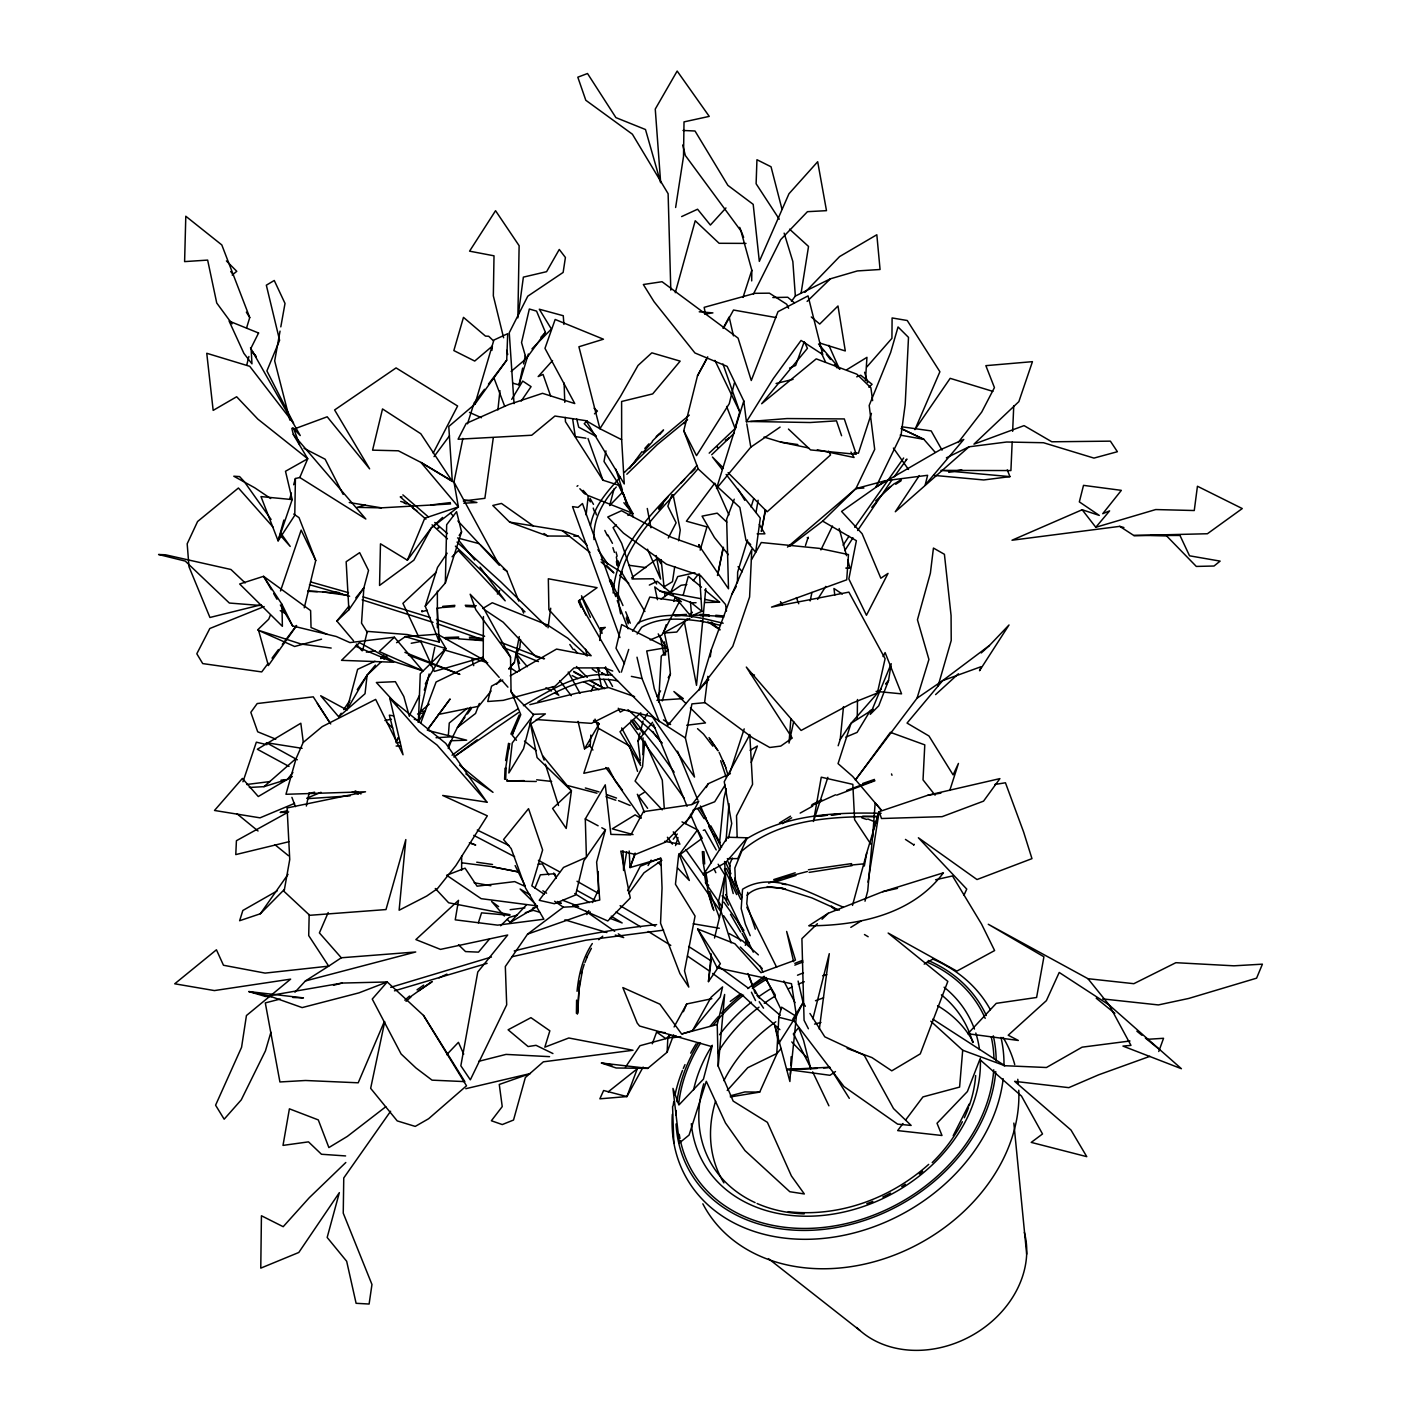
<?xml version="1.0" encoding="UTF-8"?>
<svg xmlns="http://www.w3.org/2000/svg" width="1421" height="1421" viewBox="0 0 1421 1421"><rect width="100%" height="100%" fill="white"/><g stroke="black" fill="none" stroke-linecap="round" stroke-linejoin="round"><path stroke-width="1.5" d="M461.63 870.38L461.665 856.117M483.424 616.536L483.229 659.486L499.197 677.391M642.931 754.693L643.003 737.872M437.384 627.727L437.366 591.136M751.691 280.914L751.816 270.256L740.945 230.948L685.366 155.528L682.702 145.013M857.254 719.239L857.485 699.505M577.317 1014.168L579.697 981.058M576.606 1000.135L576.411 1013.262L577.885 1013.102L578.809 991.112L582.113 972.213M291.82 428.325L293.312 434.471L365.836 519.02L299.795 477.509L295.408 478.522L294.769 515.326L278.107 540.833L260.984 496.586L292.193 499.588L278.107 540.833L283.88 520.068M309.174 914.502L308.712 935.604L328.695 966.138L341.306 957.772L415.731 951.981L305.426 980.934L294.946 992.213M445.341 582.965L446.674 524.686L456.567 511.684L461.559 531.916L445.341 582.965L425.252 606.234L439.267 642.043L407.276 634.548L367.293 631.368L362.604 650.676M737.392 582.841L737.659 572.095L747.517 539.909M613.144 593.019C616.59 539.447 664.087 503.212 696.965 465.431M474.969 404.097L506.711 360.17L507.706 333.686L493.869 340.063L474.969 404.097L448.787 426.513L452.304 481.47L420.989 462.447L398.36 450.794L372.586 450.155L382.515 408.946L420.811 433.76L452.304 481.47M414.31 719.346L418.467 720.038L420.279 673.714L445.963 648.562L438.503 635.986M506.142 768.193L505.681 779.223L504.597 779.241L505.077 768.175M798.105 981.076L803.096 1002.658L796.453 1015.749L778.655 1043.618L775.013 1026.015L789.898 1081.505L790.609 1069.906M790.787 1065.501L791.16 1056.691M1012.161 442.215L1010.917 470.564L940.968 470.387L1009.976 476.621L1007.258 469.925M1012.64 431.327L1013.759 405.678M647.763 1068.379L601.438 1063.032L616.163 1067.988L647.763 1068.379L667.142 1052.197L667.799 1038.449L669.895 1034.612M590.816 735.066L590.248 745.386L584.528 748.849L578.063 721.371M658.616 702.294L661.262 656.165L668.065 649.823L670.41 673.927L662.239 700.926M795.938 1016.21L781.603 1007.187L778.832 1017.276L776.79 1053.512L747.748 1067.704L727.215 1090.493M865.442 380.508L866.952 357.346L846.738 369.744M448.326 735.883L449.267 723.023L467.225 708.244M790.84 718.955L789.028 743.076L793.682 721.619M872.601 837.289L875.176 802.829L881.091 809.899L852.707 776.434L838.053 763.61L851.019 723.342L881.322 688.794M726.007 840.948L729.009 803.647M747.695 892.299L746.753 903.845L755.315 929.174M930.791 1021.202L962.692 1050.226L959.601 1087.083L922.957 1096.905L905.657 1119.961M714.514 938.038L722.063 906.829L724.905 875.034L718.138 864.217M718.227 1066.212L724.639 994.469L717.232 1024.47L718.227 1066.212L733.183 1101.097L767.393 1122.341L791.39 1175.913L804.339 1193.96L789.81 1191.722L744.977 1150.601L725.474 1122.981L706.29 1081.31L689.061 1135.077L679.362 1142.999L672.95 1088.397L678.901 1104.987L703.431 1079.161L712.045 1046.673L639.574 1026.015L637.212 1023.084L622.842 987.577L659.912 1004.185L681.636 1033.991L717.232 1024.47M520.566 639.486L519.837 647.585L516.303 653.909L519.624 670.836M705.793 588.56L696.503 685.331L684.318 621.652M719.488 843.31L723.84 798.797L726.238 788.548M718.529 966.99L708.457 981.609L711.228 953.882M838.159 745.759L840.22 739.453L843.506 706.628M790.413 1074.312L796.453 1015.749L791.479 983.705L717.214 967.896L697.64 928.979L734.906 943.757L760.981 972.692L795.458 960.081L786.648 931.448L793.611 961.662M599.68 640.462L601.012 627.78L602.042 633.393L581.491 595.79M497.901 409.941L499.943 390.651M505.627 768.601L509.322 744.195M491.897 350.401L492.359 346.102L474.721 361.058L453.85 350.578L463.477 317.363L485.467 336.102L488.7 336.262L493.46 340.827M682.009 821.889L697.498 829.882L678.581 855.584L675.455 884.253L695.064 916.083L684.513 970.88L688.794 987.098L679.931 973.616L660.552 923.206L662.044 888.036L660.925 858.391L630.054 867.574L629.166 850.984M380.864 662.186L367.115 675.17L365.037 693.714L338.749 716.859L320.684 695.739L346.831 709.896L367.115 675.17L375.41 665.099M586.127 514.97L588.276 495.592L631.226 512.715L627.94 515.432M707.853 676.325L704.621 702.347L752.739 737.89L769.756 747.482L780.768 746.078L792.225 738.067L746.309 667.071L801.107 730.447L852.103 703.146L877.361 693.039L885.105 658.687L848.888 592.131L771.532 607.104L846.721 579.804L848.479 554.581L819.082 548.346L761.283 542.52L751.514 559.679M710.287 656.822L711.086 650.303L731.975 593.996L751.798 549.341L749.595 597.015L732.774 646.342L699.096 689.967L711.086 650.303M708.457 981.609L711.264 959.708M819.313 1029.124L829.278 953.686L812.865 1018.857M548.044 627.798L550.709 608.224M577.068 991.307C578.649 974.575 582.823 957.647 592.308 943.544M505.627 760.572L508.54 743.307M674.744 566.588L672.47 581.669L663.625 587.086M678.634 540.779L680.25 530.015L673.092 494.721M675.632 207.484L683.519 156.434L684.016 121.886L709.239 116.38L677.16 71.05L655.259 109.08L660.658 182.687L645.489 129.524L615.915 117.623L587.512 73.519L577.814 77.196L585.807 100.269L632.398 134.213L668.119 193.7L670.801 290.097M801.142 292.797L808.531 246.437L789.561 229.172M868 882.175L879.155 811.675L927.984 795.209L999.904 778.619L983.545 801.142L942.105 816.666L881.5 818.514L879.155 811.675L873.098 830.699L867.734 890.878L864.998 901.216M626.697 851.676L623.57 870.505L623.002 850.699M493.282 437.775L484.881 498.327L463.299 500.991M755.99 512.519L758.121 500.245M280.044 331.111L274.679 360.916L289.866 420.119M280.807 326.866L285.017 303.437L274.253 280.488L266.331 285.195L279.6 340.276L266.899 370.917L293.561 423.174L249.741 366.316L206.756 353.278L213.168 410.385L236.65 396.761L257.84 419.106L307.718 458.752L299.795 477.509M605.932 450.901L604.014 461.47L619.503 485.502L633.5 517.368M765.297 509.873L761.372 531.436L765.617 509.855M864.323 866.028L866.739 852.92L879.155 811.675M508.949 669.025L514.455 662.257L519.233 636.608M590.514 525.557C593.8 506.285 607.566 491.186 620.249 477.172M536.303 719.541L591.456 723.36L620.178 708.972L652.346 716.752L694.514 777.056L685.384 737.961L691.92 703.875L704.869 702.667M722.685 549.732L717.516 575.487L723.467 547.245M810.148 600.941L811.942 592.45M418.467 720.038L429.124 673.98M430.883 665.721L434.826 647.141M384.736 1021.699L370.65 1088.344L397.223 1120.903L415.234 1126.409L428.591 1118.753L466.514 1085.804L423.511 1015.447L387.223 981.964L342.052 983.066L265.123 996.37L248.817 991.556L303.437 997.897L292.779 997.471M306.332 806.027L309.103 793.007M508.345 750.341L509.784 743.574M513.034 383.244L519.002 384.878L522.644 368.092M523.567 363.883L525.379 355.481M728.458 838.266L731.708 823.523L724.248 781.728L749.56 735.083M577.885 485.609L577.015 486.302M730.074 772.171L744.195 728.866M304.254 607.815L315.746 560.478L299.014 517.635L293.703 514.047M724.905 875.034L718.227 902.371L731.087 942.869M734.373 382.906L729.275 403.653L696.521 455.626L683.767 430.741L697.498 375.783L707.711 356.813M246.757 365.002L248.906 356.493M640.285 760.288L637.993 740.98L640.018 733.005M641.031 729.026L643.056 721.051M531.241 719.328L523.514 748.778L508.86 772.988L512.235 742.97L533.692 714.834L511.063 692.098L510.53 657.177L483.46 607.957L470.156 594.227L475.804 609.698L510.53 657.177M614.067 488.842L609.662 505.556L622.629 492.11L627.602 506.533L623.677 494.064M891.5 773.93L891.997 775.28M346.831 709.896L357.63 669.327L375.002 661.245M675.277 292.708L695.224 220.752L719.115 243.293L746.007 243.4M683.146 595.346L688.297 576.251L701.477 587.157M605.453 829.722L596.625 862.103L599.769 900.026L572.752 905.586L607.797 920.968L630.267 897.983L620.782 851.108L635.382 854.43L665.152 842.262L690.57 816.862L698.759 801.266L691.352 804.677L643.376 811.675L630.835 834.926L610.87 834.376L605.257 784.818L585.292 818.94L586.411 857.307L563.515 867.432L539.234 900.31L554.421 903.72L575.594 894.964L583.853 860.771L605.453 829.722L601.794 827.768M852.493 905.408L866.739 852.92M289.635 499.286L291.358 493.069M293.667 484.756L295.408 478.522M722.952 363.954L739.773 411.859L735.03 428.272L726.628 406.442M937.984 686.29L951.217 640.534L951.075 615.542L944.414 554.297L933.437 548.062L930.382 573.178L917.451 619.787L928.925 659.451L917.025 698.226L855.371 780.022L890.399 732.348L924.787 744.87L923.028 779.863L935.071 795.156M700.18 550.14L706.947 526.889L686.396 521.187L714.781 483.176L728.937 514.899M270.914 1032.232L265.443 1050.865L241.268 1099.854L224.163 1119.197L215.583 1105.201L241.57 1047.313L246.437 1015.535L290.63 979.14L214.393 990.579L174.73 983.794L216.436 949.796L223.47 965.25L265.105 973.101L328.695 966.138L305.426 980.934M675.543 845.602L677.959 837.502M519.002 384.878L528.346 353.989M246.544 328.038L249.741 317.558L221.8 244.927L185.796 216.241L184.606 261.606L207.644 260.096L216.738 303.01L232.049 323.846M751.105 507.066L753.627 498.789M788.46 429.071L810.556 449.924L856.224 454.294L844.305 418.929L787.039 418.556L746.416 421.771L773.273 378.643L801.071 340.436L822.759 354.575L808.052 295.888L777.998 311.679L751.265 380.508L738.085 338.127L662.044 281.713L643.34 284.52L654.069 301.732L694.94 352.976L727.126 366.369L743.805 400.971L716.521 488.487L750.821 447.135L780.076 427.099M581.242 973.776L584.226 964.273M462.891 438.432L453.974 482.039L458.397 506.906L431.327 527.884L407.365 560.194L380.473 543.799L379.549 585.434L413.884 560.176L431.327 527.884L442.588 517.422M467.491 423.849L474.063 402.996L484.508 389.301M425.252 606.234L437.508 567.441L447.135 553.231M478.362 922.851L481.541 912.85L509.802 915.319M949.779 790.449L958.447 763.432L953.1 774.889L928.961 735.989L907.042 723.076L942.62 680.659L989.425 645.507L1009.017 624.974L979.549 670.73L981.076 666.698L942.62 680.659L917.025 698.226M621.368 672.115L628.721 649.45M743.005 297.415L751.816 270.256M687.178 618.828L676.805 632.043L663.483 633.073L666.236 624.636M673.767 601.456L675.135 597.246L691.743 617.282L690.464 602.078L701.867 611.279L691.885 615.861M871.428 413.369L858.408 453.246L854.074 452.624M745.315 945.374L746.647 941.306L749.116 942.603M827.875 777.305L813.451 821.48L821.267 777.198L852.831 784.356L854.607 819.686L870.807 844.145M424.275 690.109L428.254 678.119L445.963 648.562L405.322 636.626L396.583 642.701M805.458 545.522L808.212 537.191M242.955 781.763L256.348 742.188L266.953 744.675M635.045 853.133L630.054 867.574L635.365 853.524M510.885 734.106L519.233 714.941M671.991 494.579L667.852 506.178L676.13 522.804L668.296 538.008M804.197 341.804L795.653 365.481L789.614 368.092M512.395 734.373L514.615 728.227M1158.754 1051.504L1163.55 1038.289L1146.978 1039.337M652.31 1043.796L656.626 1032.072L665.294 1032.623M420.669 723.218L436.105 681.991L483.922 658.9M637.709 1067.633L626.91 1096.568L599.857 1098.824L603.623 1090.511L626.91 1096.568L643.127 1067.047M667.142 1052.197L673.625 1034.861M751.229 762.455L757.393 746.007L750.146 750.324M479.339 703.448L475.555 713.466L457.438 727.445L452.5 737.25M734.248 499.18L726.646 519.198L728.511 588.809L700.446 547.636L671.458 537.333L621.545 510.725L607.744 517.013L623.464 533.106L666.396 564.173L700.731 575.718L725.563 604.529L726.468 611.012M584.937 962.532L587.406 956.315M448.254 748.565L453.015 736.7L436.052 737.73M534.864 888.267L540.353 874.821L554.705 873.72L556.286 877.521M407.365 560.194L424.772 518.203L458.397 506.906L420.989 462.447L453.974 482.039L499.286 565.256L457.899 520.956M638.686 623.57L649.77 597.086L679.558 601.367L661.902 635.027L650.161 639.947M270.399 615.186L268.711 619.219L258.267 629.254L268.356 665.543L296.527 625.808M280.505 590.958L301.163 530.122L315.746 560.478M732.295 858.089L729.826 863.915L730.447 883.116L733.218 893.56M384.327 1021.592L358.199 1082.802L305.497 1080.493L279.919 1081.967L265.301 1002.906L280.221 999.052M683.377 1011.699L686.698 1003.972L711.85 998.714M328.198 912.531L319.405 932.904L341.306 957.772M670.037 593.641L677.71 576.589L694.922 572.699M730.358 1096.923L759.702 1092.11L777.127 1053.298L781.159 1048.485M747.18 837.786L725.651 862.6L703.342 874.91L727.516 837.235L747.18 837.786L737.783 858.586L727.321 858.693M963.989 895.159L966.742 889.102L918.375 837.768L977.009 879.546L1031.966 858.639L1023.617 832.013L1005.446 782.776L994.7 784.499M586.891 914.591L588.756 910.577M592.504 902.566L598.134 890.541M789.65 546.357L822.67 521.134L855.922 488.593L874.697 449.391L869.19 405.465L890.647 352.497L898.054 326.954L908.499 337.381L905.213 404.31L901.056 435.163L875.887 487.119L940.063 449.889L963.775 439.462L925.195 484.934L927.629 475.289L885.301 480.707L855.922 488.593L787.5 547.085M820.912 549.909L832.475 526.036M753.432 294.058L780.662 239.652L807.448 211.676L826.489 210.663L817.679 161.728L788.957 193.771L759.329 261.393L753.201 204.358L727.872 185.352L695.011 130.998L682.986 130.466M448.556 745.084L450.528 741.158M393.493 715.847L389.336 715.154L396.139 741.549L398.093 737.712M409.763 714.639L419.497 695.42M425.323 683.892L428.254 678.119M953.189 1135.716L969.264 1103.957M591.154 691.015L594.12 685.188M586.482 957.896L591.385 948.358M433.192 453.104L457.615 406.015L396.068 367.915L334.61 409.959L369.62 468.859L327.203 416.797L293.863 429.106L299.494 444.436M627.585 890.718L640.32 866.224L660.694 858.071M883.027 656.52L885.105 652.594L901.571 693.857L876.1 691.37M607.442 535.77L604.831 530.442M723.04 328.375L729.168 317.007L733.449 335.836M697.498 375.783L707.036 358.376M723.964 327.434L733.502 310.027L776.044 317.558M694.62 808.709L685.331 823.558M706.219 787.536L708.315 783.682L730.394 773.646M674.087 1026.957L686.698 1003.972M692.542 1030.598L711.122 997.222L722.579 986.902L720.252 996.956L692.542 1030.598L682.222 1033.866M648.065 865.549L651.138 860.114M731.975 593.996L736.309 586.358M644.139 719.168L647.425 713.52M657.266 696.556L660.552 690.89M668.207 677.693L670.41 673.927M584.528 748.849L599.2 723.786L593.925 720.305M511.72 399.354L522.715 381.077L531.081 386.636L521.17 401.113M870.558 710.18L857.094 732.401L845.85 737.09M886.278 684.265L888.534 680.552L891.198 663.696L870.238 714.354L878.729 705.828L888.534 680.552L885.638 683.856M418.076 722.277L424.044 712.703L417.525 714.017M725.083 785.085L714.71 801.764L693.075 810.148M817.608 599.378L825.779 586.393M844.802 550.566L852.973 537.813M857.627 530.513L891.624 480.387M396.139 741.549L398.431 738.014M843.097 545.273L848.941 536.303M854.767 527.333L903.649 458.006M470.724 707.196L457.438 727.445L464.933 717.339M622.078 571.952L619.787 575.434L628.775 583.285M632.594 631.244L638.295 622.611C658.26 613.801 680.41 613.801 701.494 618.224M919.334 475.555L895.301 511.755L969.051 446.798L1006.619 442.02L1043.494 442.73L1093.957 458.095L1117.386 451.718L1110.387 441.149L1051.824 441.789L1024.061 425.625L973.953 444.151L1018.857 401.628L1032.445 361.662L985.854 365.659L994.434 387.596L981.698 412.09L958.163 442.57M637.123 634.05L641.635 627.3C660.285 616.217 682.773 618.721 703.271 621.563M840.22 739.453L851.019 723.342L873.187 709.328M625.4 1067.26L639.965 1045.714L665.863 1038.644L670.463 1034.825M459.143 535.468L461.559 531.916M338.749 716.859L341.2 713.235M343.669 709.612L349.832 700.553M357.239 689.665L367.115 675.17M497.332 594.049L499.766 590.479M348.873 609.804L363.847 587.957L368.536 570.443L359.655 552.645L346.156 561.721L348.873 609.804L336.848 621.03L353.545 640.782M578.596 906.367L563.355 907.184L527.582 934.112L505.325 966.511L506.693 1004.842L470.333 1079.836L460.848 1065.786L477.776 972L507.688 935.018L440.474 949.388L415.873 939.583L458.521 900.346L455.235 919.831L497.652 925.142L543.888 919.209L525.504 887.93L511.205 848.639L503.567 839.545L528.541 808.656L542.627 849.971L531.827 885.851L544.083 894.146M629.556 468.415L642.008 451.612M277.131 890.914L242.849 910.47L239.634 920.719L260.327 913.774L288.037 874.324M390.615 1111.24L343.758 1177.956L343.243 1213.161L371.965 1284.495L369.105 1304.034L356.103 1303.306L346.671 1261.28L327.167 1237.46L339.353 1192.628L298.801 1252.469L260.771 1268.136L261.428 1215.754L283.188 1226.696L309.245 1197.743L345.818 1162.502M428.449 728.334L450.12 698.99L427.259 730.074M633.677 463.655L636.128 460.226M894.164 476.834L906.953 459.107L905.976 459.871M526.161 358.714L545.451 332.425L536.57 311.11L529.34 309.014L521.543 342.55L526.161 358.714L511.116 371.449M628.668 893.631L643.979 872.814L661.902 860.256M791.461 301.305L795.351 296.048L830.432 278.8L857.378 270.931L880.061 269.493L876.828 234.749L839.616 256.562L804.979 292.353M434.044 456.638L449.48 435.821M467.42 713.981L471.168 708.919M268.16 663.323L261.73 671.92L202.723 663.589L196.809 653.767L209.828 628.508L264.146 606.572M272.033 658.154L278.463 649.557M282.335 644.388L296.492 625.471M717.214 967.896L720.358 963.722L697.64 928.979M902.992 1123.514L897.663 1130.601L941.999 1135.503L937.025 1123.265L967.399 1091.541L979.815 1059.533L1021.504 1096.088L1042.517 1133.958L1031.237 1142.395L1086.763 1156.658L1070.99 1130.032L1014.612 1081.345L1068.805 1087.651L1098.664 1074.809L1149.891 1056.336M488.433 384.15L506.711 360.17M643.109 452.358L652.488 441.629M673.27 839.207L677.284 834.003M663.234 503.922L658.9 509.482L659.966 509.411M637.993 740.98L652.559 722.277M691.991 804.517L708.315 783.682M693.235 580.656L698.439 574.084M292.904 772.491L287.433 779.365L263.986 786.648L249.368 787.465M491.08 691.05L478.699 706.273L438.379 714.443M496.586 684.265L500.707 679.185M336.848 621.03L348.998 606.145M355.747 597.868L363.847 587.957L361.538 623.162L367.417 632.54M668.367 496.444L658.527 508.309M380.952 658.385L383.723 655.028M489.552 938.944L478.504 952.141L465.52 951.573L458.486 944.752M500.601 925.746L509.162 917.415L517.244 915.053M793.255 1034.062L798.638 1027.667L803.576 1040.438L810.769 1068.823L817.182 1068.379M1082.163 509.748L1095.804 527.28L1109.623 510.867L1102.732 513.709L1121.347 490.352L1083.513 485.36L1079.338 501.879L1099.286 515.414L1082.163 509.748L1012.001 540.229L1119.748 526.356L1123.904 527.546M616.27 487.03C603.037 501.151 592.664 519.713 594.031 539.607M508.949 668.758L514.455 662.257M871.766 507.368L876.153 502.324M866.792 366.991L891.926 338.322L892.104 317.949L907.237 320.507L939.903 371.734L914.929 429.639L950.169 378.341L992.87 391.379M644.814 448.45L648.917 443.867M552.556 360.561L538.168 376.565L543.053 374.434L550.531 395.749M725.953 207.946L710.393 225.051L697.569 209.224L681.636 216.578M507.244 919.298L510.103 922.531L526.179 905.106M540.921 337.257L545.451 332.425M446.674 1054.684L458.432 1042.339L463.726 1054.151M624.423 472.429L645.614 451.594L689.292 415.127M626.839 474.223L657.266 444.631L687.586 419.746M531.951 348.873L551.366 328.997L539.305 309.227L563.267 315.728L563.906 324.414M698.066 468.717C663.234 509.624 606.11 553.302 620.657 613.872M875.656 500.938L890.789 486.568M708.777 679.718L689.505 699.345L667.817 725.367L654.299 688.67L646.715 650.978L666.929 647.55L621.652 624.565L616.004 648.225L624.476 663.589M260.327 913.774L284.431 889.404M652.363 441.078L659.504 433.991M680.641 483.3L684.602 479.303M436.354 572.112L402.925 603.357L418.218 635.862M452.073 556.748L458.361 550.602L505.183 600.834L480.032 567.103M807.11 301.412L830.432 278.8M711.69 454.756L734.373 433.085M817.395 923.721L801.906 938.642L804.073 1020.296L808.407 1028.768M822.049 919.245L828.248 913.277L882.672 891.713L943.42 872.814C912.211 914.715 858.124 925.693 808.798 925.799L828.248 913.277M587.157 420.865L584.226 423.671L596.305 436.247M594.475 413.848L597.406 411.042L594.085 408.236M691.032 472.838L695.153 468.912M736.025 427.65L709.186 453.139M394.399 637.212L379.247 651.546L422.801 670.836L394.399 637.212L349.939 642.594L336.315 636.519L292.637 625.968L280.346 604.973M383.919 659.291L386.974 656.413M656.218 436.584L663.554 429.959L659.699 434.577M935.586 694.603L958.429 673.785M981.272 652.95L989.425 645.507M868.888 387.24L872.085 384.327L860.664 375.197L856.721 376.849M640.8 712.774L620.018 731.726L640.676 765.439M404.825 1000.189L409.532 996.032M406.051 1001.325L410.882 997.062M263.986 786.648L295.639 758.867M598.703 939.707L602.753 936.19M689.558 614.654L692.364 612.22M429.231 704.177L420.705 711.282L424.79 711.228M884.59 491.329L894.679 483.406M608.206 1091.843L636.697 1069.231M747.02 895.248C756.949 885.212 772.775 886.757 785.511 888.889L767.233 886.651L771.496 887.13M616.394 524.935L613.09 527.653L621.67 543.337L633.393 578.383M232.174 275.035L236.774 271.322L226.419 260.913M409.959 997.133L431.451 981.84M385.801 1106.728L347.31 1136.427L328.873 1147.564L318.286 1119.908L289.404 1108.824L283.01 1145.397L308.499 1141.862L321.466 1154.261L345.605 1155.93M452.073 755.226L494.899 723.431L517.99 708.884M600.159 631.297L605.293 627.389L600.941 627.958M928.712 1164.367C890.647 1198.365 839.349 1217.46 788.193 1211.687M631.617 577.725L657.568 558.311L660.996 563.693M453.85 756.984L477.154 739.826M913.65 845.3L914.254 844.305M730.27 1001.414L740.714 993.705M747.677 988.572L763.343 977.026M678.581 855.584L702.24 838.266L697.498 829.882M454.596 756.452L518.47 712.614M418.289 991.059L432.375 981.698M885.301 480.707L841.569 511.436L862.121 533.728L880.825 578.223L888.036 573.391L866.455 615.275L848.852 578.969L856.383 540.691L822.67 521.134M417.028 989.815L423.707 985.126M529.891 724.692L545.38 713.893L533.07 714.301M660.996 599.04L681.05 585.292L686.805 584.493M835.477 1071.558L829.988 1075.288L786.683 1069.445L829.846 1067.242M725.403 440.705L729.239 438.165M895.692 484.295L901.092 480.778M895.514 483.158L901.074 479.641M782.367 823.683L791.675 817.803M725.58 440.261L729.399 437.881M644.086 792.492L638.118 796.222L644.459 812.475M850.806 927.38L861.108 920.968M779.472 822.954L790.538 816.187M482.714 608.525L492.27 602.753L547.6 625.062L567.778 638.189L587.122 655.916M510.103 922.531L537.511 906.261L532.484 908.268M523.408 705.686C550.549 690.357 579.555 670.517 612.238 675.259M292.3 776.47L258.267 796.524L242.369 778.442L214.5 810.467L260.025 817.839L294.573 803.362M683.732 423.618L685.455 422.605M924.183 964.131L933.526 958.713M663.483 633.073L689.86 618.33M800.183 813.096L812.67 806.151M624.032 709.985L620.213 712.116L618.277 708.244M502.714 679.984L491.542 686.165L487.758 701.494L503.229 700.358L554.989 686.272L573.977 667.906L604.795 667.923L612.735 671.049M510.157 675.881L556.552 649.077L591.172 655.738L548.897 609.698L548.328 578.773L597.069 587.672L578.436 601.012L619.627 672.346M288.694 811.853L236.419 840.717L235.779 854.589L288.872 841.729M746.238 839.065C786.346 814.411 835.317 812.137 881.127 813.309M537.902 701.583C562.023 688.439 589.289 674.46 617.549 680.943M812.03 804.623L821.604 799.686M811.427 805.76L835.584 794.801M946.386 457.828L969.051 446.798M649.326 585.079L657.177 581.296L673.341 594.902M439.036 977.843L446.905 974.113M380.775 658.562L386.565 655.863M768.672 883.116L783.095 877.805L807.412 871.499M306.758 798.247L320.986 792.296M836.703 795.156L874.963 780.751M774.409 882.334L795.955 875.389M846.632 790.431L874.252 780.36M437.366 528.47L438.769 527.973L438.343 526.978M527.582 934.112L590.337 911.998M703.271 830.379L704.816 829.846L716.202 849.953M862.654 783.504L874.483 779.419M773.717 879.581L795.209 872.796M864.465 934.538L868.16 936.741M390.722 987.311L491.435 957.026M667.799 1038.449L676.041 1035.838M394.47 990.846L487.119 963.349M1095.804 527.28L1155.735 509.553L1194.262 510.53L1197.441 486.248L1242.274 508.558L1207.406 533.745L1133.887 535.539L1119.748 526.356M483.247 657.177L434.329 671.405L420.9 641.777M525.308 912.691L533.372 910.346L539.678 912.246M365.233 505.094L356.937 507.368L381.361 507.848L450.617 503.922M321.555 639.166L294.627 646.484L257.698 630.036L301.199 644.068L331.182 648.047M730.305 1095.84L744.906 1091.932L759.702 1092.11M814.553 1024.115L821.001 1022.427M333.526 985.268L342.052 983.066M478.682 1061.327L506.036 1054.4L549.554 1056.656M512.27 956.67L585.807 940.222L663.607 930.151M261.073 604.813L209.935 617.478L188.993 566.766L187.181 543.799L197.59 521.507L238.426 488.007L272.939 526.96M529.855 704.638L576.109 693.306L608.579 687.551L634.583 696.61M514.242 950.933C561.046 939.032 608.543 929.494 656.626 924.627M776.079 383.475L793.06 379.354M287.593 810.627L280.168 812.421L286.687 812.35M421.682 611.652L427.33 610.302M465.786 1088.699L530.388 1073.53L499.268 1084.454L502.235 1106.586L491.382 1120.76L502.27 1124.562L513.532 1120.032L525.344 1077.544L543.355 1061.824L633.038 1050.261L568.791 1037.987L544.829 1047.17L549.856 1030.811L530.939 1017.667L508.096 1029.799L528.097 1046.549L536.037 1045.323L552.929 1053.547M308.446 793.593L314.645 792.172M882.672 891.713L897.486 888.374M935.569 879.777L952.496 875.958L981.556 924.094L994.611 950.56L956.866 971.111L888.143 933.046L947.825 981.396L920.275 1053.867L891.784 1070.83L871.943 1057.579L847.129 1048.414M809.1 872.37L852.085 865.638M384.896 720.518L391.414 719.221M524.047 780.626L506.8 780.982L536.25 781.497M948.748 472.376L961.751 469.818M411.22 643.269L421.7 641.333M400.704 501.435L404.434 502.483M927.984 795.209L940.897 793.131M366.369 652.15L374.966 650.8M808.442 869.759L851.605 863.613M436.727 608.383L442.393 607.513M704.656 314.059L712.916 312.886L699.221 311.803M672.257 1037.774L680.766 1036.62M1129.997 1040.989L1082.109 1047.17L1046.442 1067.508L1004.842 1065.714L962.692 1050.226M1009.976 476.621L983.741 479.961L933.597 475.342M246.632 784.499L270.256 781.532M281.003 780.182L285.284 779.632M510.157 909.689L524.882 907.841M430.9 504.988L450.333 502.59M686.698 725.243L705.473 722.934L690.428 707.978M851.037 865.087L864.199 863.808M675.099 615.986L680.304 615.506M814.748 816.382L827.306 815.263M831.48 814.89L839.847 814.162M442.73 606.358L454.915 605.346M818.07 815.974L826.72 815.245M831.054 814.89L839.704 814.162M405.322 636.626L437.437 634.192M855.922 488.593L863.915 488.007M443.228 607.46L454.684 606.625M823.576 1067.935L829.988 1067.491M674.407 615.062L686.485 614.423M656.928 700.34L683.306 698.599L673.891 691.512L685.917 703.484M307.487 798.673L350.117 795.849M538.186 864.199L542.378 863.95L548.737 874.981M877.201 816.524C830.61 816.684 778.815 818.976 741.815 851.072L734.852 868.018L735.456 882.441L734.781 878.178L739.151 892.814M463.761 503.212L476.905 502.501L463.974 499.73M445.341 637.549L458.717 637.034M395.997 742.65L400.42 742.49M451.203 740.714L466.656 740.181L428.147 730.501M786.683 1069.445L810.769 1068.823M696.059 602.717L691.778 602.824L660.126 591.136L654.761 586.926L657.443 599.68M704.621 602.522L719.577 602.167L704.763 589.893M445.519 638.722L458.841 638.42M772.811 297.54L787.749 297.255L794.481 302.886M632.025 578.986L653.234 578.756L656.662 583.995M693.555 615.204L699.523 615.186M757.144 533.852L764.924 533.834L759.329 524.527M1133.887 535.539L1179.981 535.451L1189.537 555.806L1220.124 561.117L1214.014 566.02L1196.304 566.428L1166.41 535.717L1150.85 535.291M308.091 591.012L335.338 592.877M307.629 591.349L317.398 591.58M533.39 525.983L501.471 503.443L492.767 505.467L509.642 522.111L547.582 536.019L569.448 536.126M573.835 536.143L578.205 536.161L587.122 545.362M402.001 496.959L400.26 496.924L425.927 519.18M396.139 746.043L400.544 746.096M750.679 421.486L810.112 422.517L836.489 420.847L841.587 435.732M862.671 816.258L877.539 816.542M845.797 568.08L849.971 568.205L847.698 559.838M700.216 615.684L709.345 615.986M458.717 638.846L482.501 640.605M265.123 996.37L271.5 996.636M465.218 605.257L476.301 605.737M700.162 614.387L709.15 614.867M708.599 615.63L715.118 615.986M465.839 606.501L474.578 606.98M261.748 605.595L229.349 603.037L185.281 561.1L158.584 554.492L165.493 554.794L230.948 569.501L245.176 582.93M715.704 616.501L723.751 617.176M715.775 615.257L723.715 615.968M469.498 638.917L482.607 640.107M556.908 902.886L561.295 903.294L557.405 901.482M322.993 591.918L347.061 595.363M469.356 637.212L482.643 638.491M536.694 779.792L551.668 781.426M461.896 862.831L492.057 866.65M1087.971 978.696L1109.162 1005.002L1130.974 1045.394L1122.945 1046.087L1181.402 1068.716L1109.162 1005.002L1059.213 972.461L1046.371 1000.668L1008.2 1035.216L1018.342 1040.474L967.879 1033.724L996.263 1003.35L1036.602 997.471L1043.92 956.777L988.27 924.272L1087.971 978.696L1133.834 983.687L1175.878 962.692L1233.925 965.818L1262.416 964.166L1256.59 978.163L1188.791 998.43L1158.381 1004.931L1102.643 998.91M537.262 905.923L481.186 898.676L446.656 875.265L465.058 868.178L477.083 886.189L514.704 881.606L524.42 886.118M628.793 565.256L645.827 567.601M901.607 426.762L931.181 430.918L942.052 450.137M337.488 593.179L341.804 593.783M764.001 437.046L780.538 442.073L797.838 444.56M476.745 862.21L492.554 864.483M335.161 592.006L339.459 592.628M586.091 420.705L554.936 416.033L531.72 435.235L458.077 439.231L466.177 423.458L508.682 404.576L542.502 393.315L574.759 403.546L544.971 348.358L555.167 319.459L603.445 339.21L578.915 346.76L599.911 428.716L621.652 439.675L624.263 483.957L586.091 420.705L599.911 428.716L620.497 396.388L638.029 365.463L651.83 352.834L680.162 361.129L652.683 393.901L621.616 401.486L621.652 439.675M585.896 438.201L575.292 436.584L572.699 419.231M486.959 802.19L442.677 795.458L487.332 815.832L455.839 865.62L437.366 888.729L426.691 896.065L399.123 910.239L405.82 839.58L385.997 909.564L309.689 915.302L284.076 891.411L289.742 859.527L287.095 807.945L365.517 791.781L285.958 794.286L296.101 758.53L303.17 742.49L322.212 726.628L375.659 699.398L403.049 754.782L389.745 698.12L445.732 743.361L486.959 802.19L437.082 745.048L419.177 731.513L389.745 698.12M843.097 907.042C812.705 895.088 774.303 869.492 742.544 889.262L741.194 908.587L745.35 924.183L750.217 935.693M781.976 883.951L786.328 884.626M302.105 748.334L266.402 742.703L297.326 759.773M509.642 522.111L562.201 530.601L578.205 536.161M349.264 502.519L381.361 507.848M693.182 923.774L719.31 928.233M474.134 882.778L490.831 885.727M601.438 1063.032L612.327 1064.951M900.168 435.11L923.863 439.338L934.947 452.02M700.748 621.101L720.411 625.293M660.126 591.136L700.482 598.614M704.727 599.413L719.577 602.167M511.453 870.434L519.358 872.157L492.696 866.863L511.4 870.487M509.961 914.662L448.645 902.779L435.288 888.48M664.548 841.339L679.877 844.163L674.389 832.493M631.368 676.378L642.043 678.563L659.291 721.602M780.538 442.073L808.656 447.97M817.306 449.782L854.057 457.491L850.948 452.038M544.509 658.598L535.841 656.768L503.176 622.185L484.419 609.662M248.817 991.556L269.528 996.032L302.158 1007.596L358.927 992.87L387.223 981.964L372.249 999.07L401.113 1053.991L415.998 1068.006L432.055 1080.155L464.845 1081.612L423.511 1015.447M703.892 618.65L723.182 623.215M567.654 785.564L596.944 793.202M778.832 1017.276L793.504 1020.988M781.479 888.214L811.871 897.877L839.189 910.204M457.544 537.955L479.232 543.675M633.073 834.607L612.273 828.834L635.134 814.855L640.835 818.301M310.613 581.917L348.518 592.681M585.328 787.98L599.04 791.906M363.101 596.873L430.332 617.549M309.476 584.706L349.637 596.234M362.142 599.84L433.014 622.362M443.299 649.628L487.74 662.719M564.883 919.849L606.891 932.531M615.293 935.054L623.695 937.594L618.295 933.828M820.006 343.118L845.3 350.951L837.981 305.995L819.722 324.041L811.302 316.99M565.292 417.383L565.451 421.682L602.948 480.209L619.503 485.502M422.801 670.836L394.097 661.635L359.531 642.612L341.52 660.339L393.635 662.239L355.357 646.146M436.425 619.52L484.632 636.253M437.117 623.695L483.335 639.912M861.872 817.857L866.703 819.455M469.445 842.902L475.698 845.015L469.516 842.689M750.412 673.661L754.498 675.064M606.074 796.79L615.826 800.236M606.803 794.641L616.519 798.069M408.324 655.063L459.871 674.389L404.896 652.363M500.672 642.31L543.888 658.847M503.318 647.514L538.452 661.582M562.627 900.257L576.997 905.728M609.84 918.25L622.167 922.957L611.225 916.172M867.787 818.958L875.105 821.942M275.763 739.151L257.698 731.797L250.824 712.347L257.183 703.555L313.259 696.841L330.72 723.946M618.526 800.627L630.125 805.458M327.15 634.299L311.039 627.514L310.613 610.586L263.578 576.322L239.669 583.995L282.388 626.324L281.926 604.298L263.578 576.322L271.393 589.697M352.355 791.692L358.358 794.215M469.463 412.41L481.453 417.721M807.199 537.777L808.354 538.31M900.985 428.574L923.863 439.338L902.371 429.018M593.427 721.069L599.2 723.786M508.878 845.495L477.278 830.042M473.779 835.37L514.615 856.721M403.582 502.608L406.317 503.993M601.474 672.737L606.092 675.046M304.041 448.326L325.143 459.214L343.136 494.348M595.95 436.336L578.702 427.188L576.731 419.053M572.166 675.543L577.885 678.599M583.622 681.654L598.898 689.789M585.292 818.94L598.117 825.796M573.995 672.169L583.569 677.32M589.306 680.41L604.635 688.652M355.179 790.858L360.97 793.966M729.044 933.508L742.668 940.897L758.388 954.876M538.399 860.309L559.625 871.837M289.014 766.434L257.343 749.258L300.826 723.236L303.277 742.135M280.239 610.657L286.012 613.819M576.855 890.345L595.488 900.612M439.302 635.223L486.106 661.245M573.729 671.387L583.143 676.645M590.674 680.837L603.836 688.19M406.761 503.034L413.404 506.942M577.015 881.251L597.637 892.921M707.907 621.901L720.038 629.929M545.895 687.817L551.437 691.015M555.131 693.128L558.826 695.26L552.485 686.663M620.107 905.674L655.152 926.19M530.086 894.964L520.122 889.013L535.699 904.378M616.021 912.016L640.658 926.883M648.225 931.448L670.783 945.391M503.212 568.933L506.835 571.153L518.807 601.119M688.617 946.439L710.589 960.56M574.723 893.56L589.324 902.601M601.172 559.483L621.652 572.361L644.921 611.51M542.84 890.789L546.588 893.17M687.498 956.084L709.203 970.863M711.335 622.185L715.083 624.583M663.465 719.896L670.605 724.497M652.346 716.752L685.384 737.961M932.815 1019.141L1004.842 1065.714M905.443 839.42L913.614 844.767M842.316 594.049L833.949 588.489L834.802 595.062M270.665 498.522L254.714 487.776L233.79 476.213L239.581 476.586L244.323 481.701L271.091 519.464M510.175 667.621L517.155 672.346M554.599 901.251L563.355 907.184M710.038 622.451L719.683 629.112M412.96 508.132L416.833 510.761M465.893 773.93L493.016 792.35L459.622 765.155M585.825 911.27L614.689 931.323M592.255 669.096L596.696 672.222M544.03 533.497L547.582 536.019M656.626 1032.072L665.863 1038.644M832.297 907.539L835.832 910.079M719.239 966.884L748.654 988.394M498.611 906.616L491.613 901.465L504.402 916.048M712.667 973.438L743.965 996.636L779.863 1029.639M831.321 906.03L836.774 910.168M562.201 530.601L590.017 552.467M768.459 1258.633L859.9 1330.447M708.724 885.247L705.384 882.619L722.063 906.829M722.063 895.834L727.072 899.795L724.586 861.481M1096.213 998.217L1114.846 1013.333M1136.871 1031.184L1141.951 1035.305M1145.344 1038.041L1158.897 1049.035M524.473 741.069L536.197 750.59M258.036 830.983L236.916 813.736M274.946 844.713L288.481 855.708M678.19 598.987L681.423 601.722M756.949 995.464L780.165 1015.287M601.136 562.005L613.854 572.912L606.43 565.256M402.871 494.881L428.396 516.924M434.755 522.466L447.455 533.586M639.308 713.981L655.028 727.978M697.533 728.671L703.502 734.035L712.898 746.203M457.029 542.111L500.849 581.917L546.57 626.608M458.486 540.069L474.738 560.016M627.958 709.647L653.198 732.579M455.395 546.144L524.971 611.829M432.073 524.811L447.437 538.861M726.77 522.129L717.214 513.159L702.045 516.143L714.443 537.511L728.334 554.652M747.499 541.561L750.679 544.545M386.459 722.028L392.658 728.014M579.857 488.753L584.688 493.726M740.305 946.99L762.207 968.518M480.76 545.202L506.835 571.153M723.378 467.971L712.436 457.011L722.01 469.232M728.067 472.66L767.145 511.791L830.521 454.986L828.674 451.203M582.894 491.4L585.488 493.993M576.429 666.538L587.282 677.408M604.795 667.923L655.49 719.008M583.143 490.369L587.779 495.609M791.781 1041.948L806.648 1057.348M662.222 809.863L635.08 781.053L642.558 766.612L644.743 741.105L662.293 780.111L664.282 808.531M677.515 867.894L689.345 880.487L678.901 853.666M292.85 427.668L300.24 435.554L250.487 347.861M450.493 513.034L453.459 516.196M397.649 705.722L376.37 682.506L395.375 681.689L403.83 696.521L409.355 716.326M658.154 862.334L661.049 865.513M502.11 680.659L507.919 687.16M280.132 535.078L290.204 546.428L281.287 533.852M527.369 666.733L516.303 653.909L519.571 663.554M818.514 344.006L839.989 369.016M356.334 644.086L361.893 650.676M661.991 743.005L652.328 731.495L661.777 742.934M516.445 740.288L512.199 735.19L520.779 714.692L510.814 690.411M574.315 649.308L577.637 653.34M252.068 351.698L256.277 356.831L252.458 351.609M542.893 756.025L571.42 790.822L566.215 828.461L552.609 808.478L571.42 790.822L537.085 757.571L530.282 722.436L544.119 760.128M634.299 720.411L657.479 748.938L674.158 772.189M738.05 566.659L742.224 571.793M623.872 502.697L632.896 513.887M230.699 271.5L233.328 274.75M819.686 345.8L823.718 350.934M826.418 354.344L830.45 359.477M834.482 364.593L837.182 368.003M726.113 474.454L760.288 518.079L755.67 552.307L745.954 540.317L739.844 507.457L698.279 469.019L683.767 430.741M559.679 680.623L571.313 695.704M709.043 737.588L717.996 750.75L710.038 739.169M630.427 723.715L684.247 798.336M639.272 728.156L643.713 734.142M637.301 794.286L647.621 808.3M589.076 744.782L592.93 750.039M605.755 767.518L622.451 790.254M667.39 837.253L672.435 844.163M723.822 902.157L743.947 930.4M673.252 831.871L675.774 835.441M685.881 849.74L703.573 874.768M893.383 448.059L908.481 469.463M680.055 853.95L721.246 912.175M641.102 817.839L615.169 780.875L608.366 767.908L583.8 773.308L598.543 728.316L629.645 746.061L637.532 771.39M597.939 549.696L607.726 563.977M632.061 720.34L638.313 729.488M723.698 915.781L740.785 941.057M569.821 644.495L573.231 649.557M630.995 720.252L637.141 729.417M759.205 1001.698L763.539 1008.182M588.596 499.162L590.39 501.879M779.259 219.207L756.114 183.753L756.949 159.72L771.035 166.772L782.012 209.296M317.345 703.502L329.246 721.832M697.818 808.851L704.194 818.691M699.505 807.981L705.971 818.016M633.02 513.674L628.775 506.107M805.37 1006.263L803.096 1002.658L792.74 1019.248L843.967 1086.532L897.628 1124.135L911.145 1125.432L893.525 1108.575L864.217 1055.27L824.802 1036.833L809.952 1013.457M832.901 1072.304L849.296 1098.344M246.348 312.176L249.741 317.558M421.842 610.604L422.428 611.527M607.851 534.953L612.451 543.337M701.015 548.222L698.795 544.598L700.517 548.382M704.692 817.519L709.47 825.335M738.05 489.161L744.782 500.334M764.072 976.227L775.28 995.002M658.207 633.89L668.19 650.676L664.158 631.563M293.312 434.471L307.718 458.752L285.497 471.275L292.193 499.588M593.498 504.348L590.017 498.345M740.696 931.998L730.518 914.271M273.631 593.516L276.988 599.236M708.901 826.72L714.337 836.205M745.794 941.146L748.618 946.066M608.472 679.22L612.575 686.485M754.729 990.011L759.258 998.075M710.731 825.779L720.127 842.831M737.854 921.909L743.183 931.537M568.205 672.044L579.999 693.288M742.011 933.313L746.913 942.212M724.284 897.361L728.511 905.159M621.634 727.943L640.462 762.935M714.834 834.713L721.548 847.396M776.63 967.221L746.789 907.202M783.788 981.005L795.032 1002.64M793.984 1034.719L810.769 1067.882M612.966 587.317L609.502 580.514L610.799 580.017L614.298 586.997M730.057 876.597L740.714 899.351M582.095 597.708L590.372 617.3M755.279 993.421L747.89 973.509M726.362 868.391L735.048 885.727M597.992 667.728L599.928 671.6M603.783 679.309L607.655 687.036M719.062 752.295L725.953 767.677M610.177 579.661L616.607 592.717M281.926 604.298L292.637 625.968M751.425 992.213L755.528 1000.562M515.13 865.584L525.219 886.082M618.188 484.419L623.002 494.277M780.484 601.616L782.332 605.399M760.022 966.031L762.882 971.946M765.759 977.879L781.053 1009.478M753.29 952.159L725.616 894.537M714.905 360.383L739.773 411.859M553.728 873.009L556.179 878.125M812.67 1071.878L828.905 1105.804M736.664 894.591L724.426 868.995M788.602 308.268L786.719 304.254L769.418 293.17L754.96 293.312L704.177 307.345L705.367 313.757M804.606 342.319L807.43 348.34L761.656 403.742L816.258 358.856L856.863 374.185L870.895 387.791L872.618 400.651M719.808 849.847L700.429 805.973M725.367 861.783L730.927 873.702M735.563 883.649L742.046 897.557M821.072 352.426L825.601 362.213M617.407 593.054L622.966 605.541M711.335 862.725L690.517 814.393M714.017 868.693L715.811 872.672M828.869 345.339L839.456 369.158M719.506 917.93L709.647 891.589M647.514 549.216L660.623 579.093L656.182 555.558M697.818 799.987L677.551 751.212M602.273 672.772L602.664 673.678M579.431 600.23L585.896 615.151M687.089 806.293L653.323 724.071M616.004 593.516L618.828 600.213M722.845 760.519L725.119 766.008M720.66 760.661L726.131 776.985M625.72 611.794L630.267 623.215M522.004 609.112L523.603 613.108M728.209 861.89L729.843 865.993M739.684 227.342L743.645 237.378M578.667 601.367L581.029 607.424M595.026 719.115L598.934 729.275M615.702 596.589L582.468 503.531L578.027 507.404L572.521 506.604L619.947 637.567M617.247 600.621L628.064 628.81M291.909 797.359L295.444 806.648M493.904 377.826L504.704 406.317M507.119 779.472L507.634 780.822M796.399 597.584L798.726 603.747M749.204 976.28L752.029 983.883M627.087 616.43L629.201 622.256M588.01 438.521L602.948 480.209M626.217 617.975L628.242 623.748M713.91 910.541L708.404 892.885L703.519 864.714M558.506 805.512L545.362 764.214M593.232 508.079L594.28 511.205M725.705 767.82L728.032 775.049M612.895 547.636L614.423 552.414M615.808 469.108L622.362 489.908M784.143 233.133L792.847 261.535L795.351 296.048M605.559 666.84L608.081 675.099M595.506 511.897L596.411 514.917M712.933 908.978L707.747 891.553M864.607 372.249L867.609 382.551M839.172 528.523L846.561 555.664M616.021 552.023L617.158 556.197M472.021 659.273L473.708 665.65M503.602 337.772L493.336 295.834L494.011 255.816L469.569 251.162L495.556 210.699L519.127 245.709L517.866 317.86L523.372 277.131L546.588 271.677L559.27 249.457L565.416 257.485L563.142 272.423L527.777 296.19L509.251 332.745L514.047 403.617M506.693 350.348L507.723 354.54M585.612 649.255L587.122 655.596M636.999 657.195L642.043 678.563M616.323 556.979L618.011 566.34M597.459 667.888L601.474 686.68M660.179 636.146L664.069 655.401M647.283 508.469L650.925 527.742M705.846 872.583L707.498 881.926M746.789 423.884L750.821 447.135M704.123 872.512L705.971 883.667M618.206 560.94L618.792 565.132M616.43 561.402L616.927 565.345M743.805 400.971L746.416 421.771M661.138 559.732L664.158 587.939M664.619 592.273L665.081 596.607M1013.848 1123.087L1026.673 1254.139M664.46 641.919L665.561 655.081M703.182 863.808L702.347 851.623L703.946 851.73L704.656 863.986M699.469 574.013L701.867 611.279M437.259 608.366L439.267 642.043M749.773 734.479L752.562 784.356L736.522 815.725L737.144 837.147M672.577 1106.479L673.82 1143.088M564.084 382.959L564.776 402.321M598.241 871.517L598.472 893.152M723.893 1182.876A143.255 113.36 -28.6 0 1 715.598 1101.151M723.875 1080.67A143.255 113.36 -28.6 0 1 775.795 1021.788M815.476 1000.739A143.255 113.36 -28.6 0 1 823.558 997.879M937.576 1005.731A143.255 113.36 -28.6 0 1 973.314 1042.055M1017.773 1079.285A171.692 136.327 -28.6 0 1 1018.289 1083.637M1018.768 1090.244A171.692 136.327 -28.6 0 1 889.741 1256.821A171.692 136.327 -28.6 0 1 702.844 1203.8M1003.102 1037.437A171.692 136.327 -28.6 0 1 1014.736 1064.56M975.801 1033.031A151.532 119.204 -28.6 0 1 979.495 1049.586M980.277 1058.254A151.532 119.204 -28.6 0 1 844.198 1211.953A151.532 119.204 -28.6 0 1 691.334 1123.691M693.608 1089.836A151.532 119.204 -28.6 0 1 712.294 1045.27M719.577 1034.719A151.532 119.204 -28.6 0 1 751.478 1002.142M758.299 996.991A151.532 119.204 -28.6 0 1 770.768 988.732M797.501 975.215A151.532 119.204 -28.6 0 1 803.451 972.87M944.112 987.204A151.532 119.204 -28.6 0 1 974.451 1029.07M975.659 1075.519A145.031 114.195 -28.6 0 1 969.229 1105.733M968.5 1107.741A145.031 114.195 -28.6 0 1 964.308 1117.759M962.372 1121.737A145.031 114.195 -28.6 0 1 932.212 1162.591M922.655 1171.313A145.031 114.195 -28.6 0 1 919.351 1174.066M905.372 1184.279A145.031 114.195 -28.6 0 1 901.749 1186.624M890.558 1193.089A145.031 114.195 -28.6 0 1 882.796 1197.015M872.849 1201.367A145.031 114.195 -28.6 0 1 866.81 1203.676M804.179 1213.889A145.031 114.195 -28.6 0 1 757.073 1203.498M755.102 1202.61A145.031 114.195 -28.6 0 1 703.732 1083.814M717.8 1052.57A145.031 114.195 -28.6 0 1 759.009 1007.169M764.249 1003.297A145.031 114.195 -28.6 0 1 775.12 996.139M788.371 988.803A145.031 114.195 -28.6 0 1 792.296 986.885M798.265 984.202A145.031 114.195 -28.6 0 1 804.286 981.751M822.635 975.765A145.031 114.195 -28.6 0 1 826.791 974.699M941.395 994.842A145.031 114.195 -28.6 0 1 972.692 1042.588M1024.346 1232.38A98.688 81.388 -28.6 0 1 972.497 1335.172A98.688 81.388 -28.6 0 1 856.739 1327.48M1000.97 1037.419A173.699 136.807 -28.6 0 1 1003.99 1065.768M1003.173 1078.734A173.699 136.807 -28.6 0 1 825.139 1238.224A173.699 136.807 -28.6 0 1 672.328 1114.348M673.163 1105.733A173.699 136.807 -28.6 0 1 673.767 1101.577M674.922 1095.325A173.699 136.807 -28.6 0 1 682.524 1070.386M683.323 1068.468A173.699 136.807 -28.6 0 1 684.993 1064.631M690.677 1053.139A173.699 136.807 -28.6 0 1 696.148 1043.76M933.455 959.37A173.699 136.807 -28.6 0 1 990.366 1009.709M993.279 1035.82A167.625 131.887 -28.6 0 1 996.174 1061.007M995.748 1071.541A167.625 131.887 -28.6 0 1 833.896 1227.957A167.625 131.887 -28.6 0 1 676.059 1123.975M675.934 1115.023A167.625 131.887 -28.6 0 1 676.112 1110.529M676.947 1101.701A167.625 131.887 -28.6 0 1 698.795 1042.499M710.038 1026.442A167.625 131.887 -28.6 0 1 718.422 1016.495M721.388 1013.28A167.625 131.887 -28.6 0 1 741.869 994.398M752.046 986.742A167.625 131.887 -28.6 0 1 766.274 977.524M794.836 963.367A167.625 131.887 -28.6 0 1 802.705 960.365M928.268 960.507A167.625 131.887 -28.6 0 1 986.316 1015.482M991.201 1036.744A165.404 130.146 -28.6 0 1 993.954 1058.681M993.723 1069.818A165.404 130.146 -28.6 0 1 845.193 1223.818A165.404 130.146 -28.6 0 1 680.41 1140.601M679.984 1138.505A165.404 130.146 -28.6 0 1 679.256 1134.295M678.741 1103.566A165.404 130.146 -28.6 0 1 700.535 1043.05M712.951 1025.553A165.404 130.146 -28.6 0 1 743.574 995.162M752.384 988.519A165.404 130.146 -28.6 0 1 767.145 978.909M794.819 965.143A165.404 130.146 -28.6 0 1 803.007 961.999M927.043 962.141A165.404 130.146 -28.6 0 1 985.179 1018.377M258.569 333.011L251.073 348.003L251.961 363.847L243.897 353.367L229.101 321.075L258.569 333.011M717.232 446.78L717.942 447.917L717.232 446.78"/></g></svg>
